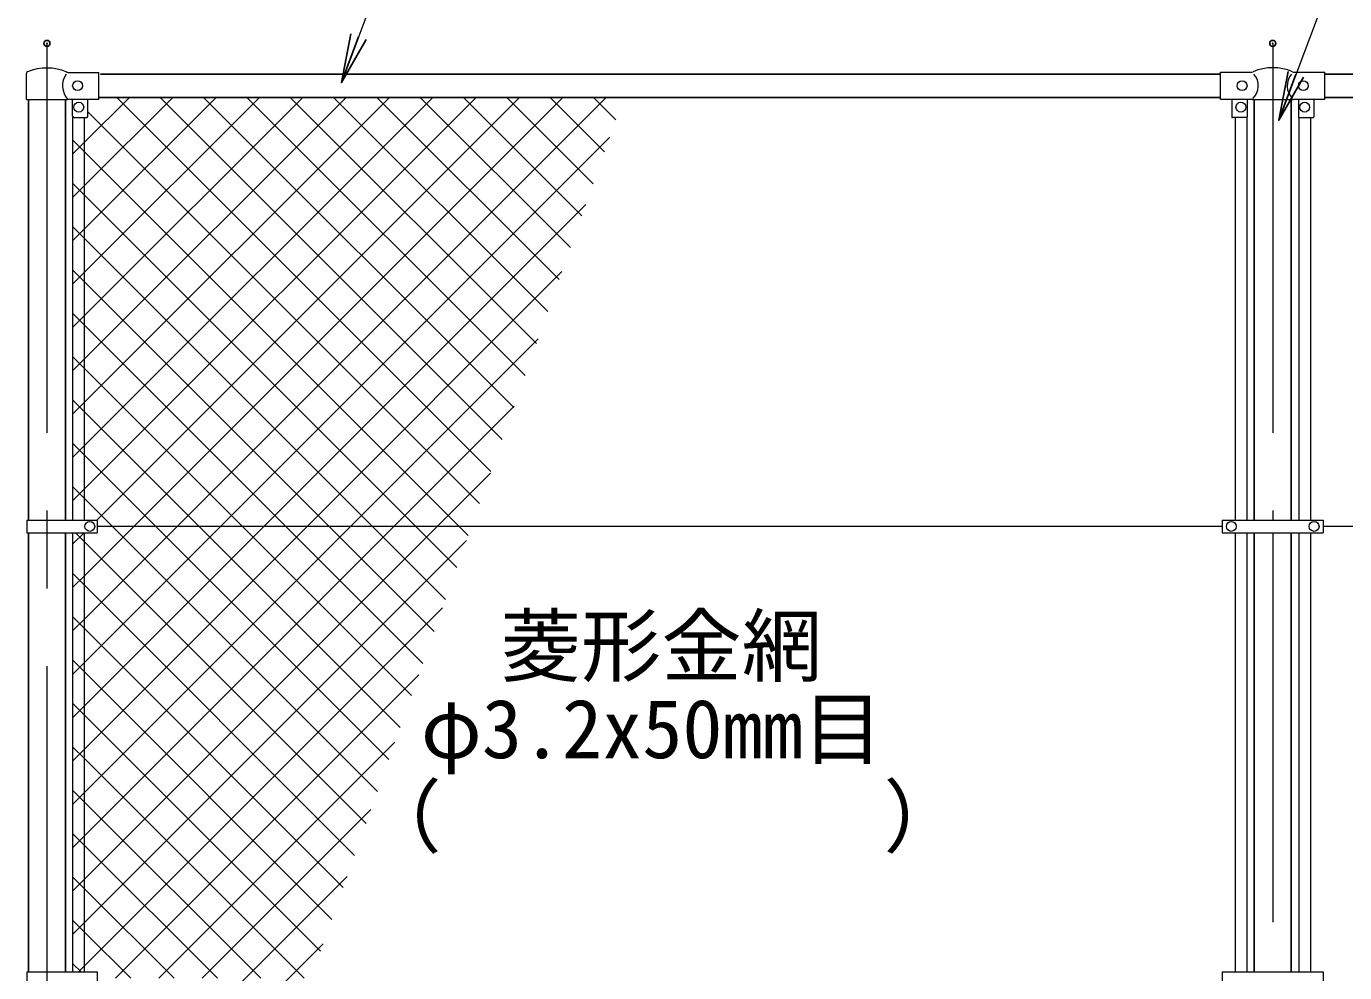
# Model space of a CAD drawing. Units: millimetres, scale not verified. Extents: x -8399 to 8401, y -5940 to 5940.
# Drawn here: x -6427 to -4276, y 2439 to 3982 of the extents above; entities that cross this region are included whole.
import ezdxf
from ezdxf.enums import TextEntityAlignment as Align

# ---------------------------------------------------------------- set-up
doc = ezdxf.new("R2010")
doc.units = ezdxf.units.MM
doc.header["$LTSCALE"] = 20
doc.header["$PDMODE"] = 32
doc.header["$PDSIZE"] = 10
doc.linetypes.add('USER1', pattern=[50.8, 31.75, -6.35, 6.35, -6.35])
for name, color, linetype, lineweight in [('0-1_D-STR1', 1, 'Continuous', 25), ('0-4_D-BMK', 2, 'USER1', 13), ('0-8_D-STR3', 3, 'Continuous', 13), ('0-9_D-STR-TXT', 7, 'Continuous', 13), ('0-D_D-STR2', 7, 'Continuous', 13)]:
    doc.layers.add(name, color=color, linetype=linetype, lineweight=lineweight)
doc.layers.add('0-6_0', color=7, linetype='Continuous')
doc.layers.add('0-7_Defpoints', color=8, linetype='Continuous')
doc.styles.add('ＭＳ ゴシック', font='')
doc.styles.get('ＭＳ ゴシック').set_extended_font_data('MS Gothic')

# ---------------------------------------------------------------- blocks, each defined once
blk = doc.blocks.new('_Open')
at = {"layer": '0-6_0'}
blk.add_line((-20, 3.333), (0, 0), dxfattribs=at)
blk.add_lwpolyline([(-20, -3.333), (0, 0), (-20, 0)], dxfattribs=at)

msp = doc.modelspace()

# ---------------------------------------------------------------- linework, layer by layer
at = {"layer": '0-1_D-STR1'}
for p, q in [((-6305.92, 3904.46), (-4478.42, 3904.46)), ((-4308.42, 3904.46), (-3393.42, 3904.46)), ((-6423.67, 3176.96), (-6423.67, 3863.26)), ((-6363.17, 3176.96), (-6363.17, 3863.26)), ((-6308.42, 3866.36), (-4478.42, 3866.36)), ((-4423.67, 3176.76), (-4423.67, 3862.96)), ((-4363.17, 3176.76), (-4363.17, 3862.96)), ((-4308.42, 3866.36), (-3393.42, 3866.36)), ((-6423.67, 2439.96), (-6423.67, 3155.96)), ((-6363.17, 2439.96), (-6363.17, 3155.96)), ((-4423.67, 2439.76), (-4423.67, 3156.16)), ((-4363.17, 2439.76), (-4363.17, 3156.16))]:
    msp.add_line(p, q, dxfattribs=at)
at = {"layer": '0-4_D-BMK'}
for p, q in [((-6393.42, 3954.46), (-6393.42, -2805.54)), ((-4393.42, 3954.46), (-4393.42, 3176.76)), ((-6393.42, 3180.99), (-6393.42, 3140.21)), ((-4393.42, 3156.16), (-4393.42, -2805.54)), ((-6393.42, 2443.99), (-6393.42, 2403.21))]:
    msp.add_line(p, q, dxfattribs=at)
at = {"layer": '0-7_Defpoints'}
for p in [(-6393.42, 3954.46), (-4393.42, 3954.46)]:
    msp.add_point(p, dxfattribs=at)
at = {"layer": '0-8_D-STR3'}
for p, q in [((-6426.92, 3863.26), (-6426.92, 3905.34)), ((-6358.45, 3907.16), (-6308.42, 3907.16)), ((-6308.42, 3863.76), (-6308.42, 3907.16)), ((-4478.42, 3907.46), (-4429.2, 3907.46)), ((-4478.42, 3863.46), (-4478.42, 3907.46)), ((-4357.65, 3907.46), (-4308.42, 3907.46)), ((-4308.42, 3863.46), (-4308.42, 3907.46)), ((-6426.92, 3863.26), (-6359.92, 3863.26)), ((-6359.92, 3863.26), (-6358.42, 3863.76)), ((-6358.42, 3863.76), (-6308.42, 3863.76)), ((-6351.42, 3835.76), (-6351.42, 3863.76)), ((-6326.42, 3835.76), (-6326.42, 3863.76)), ((-4478.42, 3863.46), (-4428.22, 3863.46)), ((-4460.42, 3863.46), (-4460.42, 3834.46)), ((-4435.42, 3863.46), (-4435.42, 3834.46)), ((-4427.22, 3862.96), (-4428.22, 3863.46)), ((-4427.22, 3862.96), (-4359.62, 3862.96)), ((-4359.62, 3862.96), (-4358.62, 3863.46)), ((-4358.62, 3863.46), (-4308.42, 3863.46)), ((-4351.42, 3863.46), (-4351.42, 3834.46)), ((-4326.42, 3863.46), (-4326.42, 3834.46)), ((-6350.92, 3176.96), (-6350.92, 3834.43)), ((-6349.42, 3833.76), (-6328.42, 3833.76)), ((-6331.92, 3176.96), (-6331.92, 3833.76)), ((-4436.42, 3833.46), (-4459.42, 3833.46)), ((-4454.92, 3833.46), (-4454.92, 3176.76)), ((-4435.92, 3833.59), (-4435.92, 3176.76)), ((-4350.92, 3833.59), (-4350.92, 3176.76)), ((-4350.42, 3833.46), (-4327.42, 3833.46)), ((-4331.92, 3833.46), (-4331.92, 3176.76)), ((-6426.22, 3176.96), (-6426.22, 3155.96)), ((-6426.22, 3176.96), (-6311.42, 3176.96)), ((-6311.42, 3176.96), (-6311.42, 3155.96)), ((-4475.92, 3166.46), (-6311.42, 3166.46)), ((-4475.92, 3176.76), (-4310.92, 3176.76)), ((-4475.92, 3176.76), (-4475.92, 3156.16)), ((-4310.92, 3176.76), (-4310.92, 3156.16)), ((-3393.42, 3166.46), (-4310.92, 3166.46)), ((-6426.22, 3155.96), (-6311.42, 3155.96)), ((-6350.92, 2439.96), (-6350.92, 3155.96)), ((-6331.92, 2439.96), (-6331.92, 3155.96)), ((-4475.92, 3156.16), (-4310.92, 3156.16)), ((-4454.92, 3156.16), (-4454.92, 2439.76)), ((-4435.92, 3156.16), (-4435.92, 2439.76)), ((-4350.92, 3156.16), (-4350.92, 2439.76)), ((-4331.92, 3156.16), (-4331.92, 2439.76)), ((-6426.22, 2439.96), (-6426.22, 2418.96)), ((-6426.22, 2439.96), (-6311.42, 2439.96)), ((-6311.42, 2439.96), (-6311.42, 2418.96)), ((-4475.92, 2439.76), (-4310.92, 2439.76)), ((-4475.92, 2439.76), (-4475.92, 2419.16)), ((-4310.92, 2439.76), (-4310.92, 2419.16))]:
    msp.add_line(p, q, dxfattribs=at)
for centre in [(-6343.42, 3885.46), (-4443.42, 3885.46), (-4343.42, 3885.46), (-6341.42, 3850.46), (-4445.42, 3850.46), (-4341.42, 3850.46), (-6323.42, 3166.46), (-4460.92, 3166.46), (-4325.92, 3166.46)]:
    msp.add_circle(centre, 8, dxfattribs=at)
for centre, radius, start, end in [((-4393.42, 3832), 82.82, 67.15338, 112.84662), ((-6423.92, 3905.34), 3, 116.57497, 180), ((-6393.46, 3831.42), 82.93, 67.08235, 112.54718), ((-6334.32, 3885.46), 33.56, 145.68676, 221.15827), ((-6358.45, 3913.16), 6, 242.98608, 270), ((-4429.2, 3915.46), 8, 270, 296.9114), ((-4445.81, 3885.46), 28.8, 314.1684, 41.01552), ((-4341.04, 3885.46), 28.8, 138.98448, 225.8316), ((-4357.65, 3915.46), 8, 243.0886, 270), ((-6349.42, 3835.76), 2, 180, 270), ((-6328.42, 3835.76), 2, 270, 0), ((-4459.42, 3834.46), 1, 180, 270), ((-4436.42, 3834.46), 1, 270, 0), ((-4350.42, 3834.46), 1, 180, 270), ((-4327.42, 3834.46), 1, 270, 0)]:
    msp.add_arc(centre, radius, start, end, dxfattribs=at)
at = {"layer": '0-9_D-STR-TXT'}
for points in [[(-4726.72, 4158.48), (-5812.5, 4158.48), (-5912.16, 3892.41)], [(-3190.85, 4158.48), (-4260.21, 4158.48), (-4382.89, 3830.99)]]:
    msp.add_lwpolyline(points, dxfattribs=at)
at = {"layer": '0-D_D-STR2'}
for p, q in [((-6331.92, 3793.29), (-6258.86, 3866.36)), ((-6331.92, 3722.58), (-6188.15, 3866.36)), ((-6331.92, 3651.87), (-6117.44, 3866.36)), ((-6331.92, 3581.16), (-6046.73, 3866.36)), ((-6331.92, 3510.45), (-5976.02, 3866.36)), ((-6331.92, 3439.74), (-5905.31, 3866.36)), ((-6331.92, 3369.03), (-5834.6, 3866.36)), ((-6331.92, 3298.32), (-5763.89, 3866.36)), ((-6331.92, 3227.61), (-5693.17, 3866.36)), ((-6311.86, 3176.96), (-5622.46, 3866.36)), ((-5668.92, 3256.04), (-6279.23, 3866.36)), ((-6251.65, 3166.46), (-5551.75, 3866.36)), ((-5650.38, 3308.22), (-6208.52, 3866.36)), ((-6180.94, 3166.46), (-5481.04, 3866.36)), ((-5631.85, 3360.4), (-6137.81, 3866.36)), ((-5613.32, 3412.57), (-6067.1, 3866.36)), ((-5594.79, 3464.75), (-5996.39, 3866.36)), ((-5576.25, 3516.93), (-5925.68, 3866.36)), ((-5557.72, 3569.11), (-5854.97, 3866.36)), ((-5539.19, 3621.29), (-5784.26, 3866.36)), ((-5520.66, 3673.47), (-5713.55, 3866.36)), ((-5502.13, 3725.65), (-5642.84, 3866.36)), ((-5483.59, 3777.82), (-5572.13, 3866.36)), ((-5465.06, 3830), (-5501.42, 3866.36)), ((-5687.45, 3203.86), (-6326.42, 3842.84)), ((-6331.92, 3777.62), (-6350.92, 3796.62)), ((-6350.92, 3774.29), (-6331.92, 3793.29)), ((-6110.23, 3166.46), (-5475.18, 3801.51)), ((-5720.75, 3166.46), (-6331.92, 3777.62)), ((-6331.92, 3706.91), (-6350.92, 3725.91)), ((-6350.92, 3703.58), (-6331.92, 3722.58)), ((-5791.47, 3166.46), (-6331.92, 3706.91)), ((-6039.52, 3166.46), (-5514.13, 3691.85)), ((-6331.92, 3636.2), (-6350.92, 3655.2)), ((-6350.92, 3632.87), (-6331.92, 3651.87)), ((-5862.18, 3166.46), (-6331.92, 3636.2)), ((-6331.92, 3565.49), (-6350.92, 3584.49)), ((-6350.92, 3562.16), (-6331.92, 3581.16)), ((-5968.81, 3166.46), (-5553.08, 3582.19)), ((-5932.89, 3166.46), (-6331.92, 3565.49)), ((-6331.92, 3494.78), (-6350.92, 3513.78)), ((-6350.92, 3491.45), (-6331.92, 3510.45)), ((-6003.6, 3166.46), (-6331.92, 3494.78)), ((-5898.1, 3166.46), (-5592.02, 3472.53)), ((-6331.92, 3424.07), (-6350.92, 3443.07)), ((-6350.92, 3420.74), (-6331.92, 3439.74)), ((-6074.31, 3166.46), (-6331.92, 3424.07)), ((-6331.92, 3353.36), (-6350.92, 3372.36)), ((-6350.92, 3350.03), (-6331.92, 3369.03)), ((-5827.39, 3166.46), (-5630.97, 3362.88)), ((-6145.02, 3166.46), (-6331.92, 3353.36)), ((-6331.92, 3282.65), (-6350.92, 3301.65)), ((-6350.92, 3279.32), (-6331.92, 3298.32)), ((-6215.73, 3166.46), (-6331.92, 3282.65)), ((-5756.68, 3166.46), (-5669.92, 3253.22)), ((-6331.92, 3211.94), (-6350.92, 3230.94)), ((-6350.92, 3208.61), (-6331.92, 3227.61)), ((-6286.44, 3166.46), (-6331.92, 3211.94)), ((-6331.92, 3086.19), (-6251.65, 3166.46)), ((-6331.92, 3015.48), (-6180.94, 3166.46)), ((-6331.92, 2944.77), (-6110.23, 3166.46)), ((-6331.92, 2874.05), (-6039.52, 3166.46)), ((-6331.92, 2803.34), (-5968.81, 3166.46)), ((-6331.92, 2732.63), (-5898.1, 3166.46)), ((-6331.92, 2661.92), (-5827.39, 3166.46)), ((-6331.92, 2591.21), (-5756.68, 3166.46)), ((-5854.24, 2734.25), (-6286.44, 3166.46)), ((-5835.71, 2786.43), (-6215.73, 3166.46)), ((-5817.17, 2838.61), (-6145.02, 3166.46)), ((-5798.64, 2890.79), (-6074.31, 3166.46)), ((-5780.11, 2942.97), (-6003.6, 3166.46)), ((-5761.58, 2995.15), (-5932.89, 3166.46)), ((-5743.04, 3047.33), (-5862.18, 3166.46)), ((-5724.51, 3099.5), (-5791.47, 3166.46)), ((-5705.98, 3151.68), (-5720.75, 3166.46)), ((-6350.92, 3137.9), (-6332.86, 3155.96)), ((-6331.92, 3070.52), (-6350.92, 3089.52)), ((-6350.92, 3067.19), (-6331.92, 3086.19)), ((-5891.3, 2629.9), (-6331.92, 3070.52)), ((-6331.92, 2999.81), (-6350.92, 3018.81)), ((-6350.92, 2996.48), (-6331.92, 3015.48)), ((-5909.83, 2577.72), (-6331.92, 2999.81)), ((-6331.92, 2929.1), (-6350.92, 2948.1)), ((-6350.92, 2925.77), (-6331.92, 2944.77)), ((-5928.37, 2525.54), (-6331.92, 2929.1)), ((-6281.55, 2429.46), (-5786.76, 2924.24)), ((-6331.92, 2858.39), (-6350.92, 2877.39)), ((-6350.92, 2855.05), (-6331.92, 2874.05)), ((-5946.9, 2473.36), (-6331.92, 2858.39)), ((-6331.92, 2787.68), (-6350.92, 2806.68)), ((-6350.92, 2784.34), (-6331.92, 2803.34)), ((-6210.84, 2429.46), (-5825.71, 2814.59)), ((-5973.7, 2429.46), (-6331.92, 2787.68)), ((-6331.92, 2716.96), (-6350.92, 2735.96)), ((-6350.92, 2713.63), (-6331.92, 2732.63)), ((-6044.41, 2429.46), (-6331.92, 2716.96)), ((-6140.13, 2429.46), (-5864.65, 2704.93)), ((-6331.92, 2646.25), (-6350.92, 2665.25)), ((-6350.92, 2642.92), (-6331.92, 2661.92)), ((-6115.13, 2429.46), (-6331.92, 2646.25)), ((-6331.92, 2575.54), (-6350.92, 2594.54)), ((-6350.92, 2572.21), (-6331.92, 2591.21)), ((-6185.84, 2429.46), (-6331.92, 2575.54)), ((-6331.92, 2504.83), (-6350.92, 2523.83)), ((-6256.55, 2429.46), (-6331.92, 2504.83)), ((-6337.76, 2439.96), (-6350.92, 2453.12))]:
    msp.add_line(p, q, dxfattribs=at)
for points in [[(-6350.92, 2501.5), (-6331.92, 2520.5), (-5708.86, 3143.56)], [(-5872.77, 2682.08), (-6331.92, 3141.23), (-6346.65, 3155.96)], [(-6341.76, 2439.96), (-6331.92, 2449.79), (-5747.81, 3033.9)], [(-6291.96, 2206.91), (-6069.41, 2429.46), (-5903.6, 2595.27)], [(-6350.92, 2077.24), (-6268.62, 2159.54), (-6265.84, 2162.32), (-6249.1, 2179.06), (-5998.7, 2429.46), (-5942.55, 2485.61)]]:
    msp.add_lwpolyline(points, dxfattribs=at)

# ---------------------------------------------------------------- block references
at = {"layer": '0-9_D-STR-TXT', "xscale": 4, "yscale": 4, "rotation": 249.46512}
for p in [(-5912.86, 3890.54), (-4383.59, 3829.12)]:
    msp.add_blockref('_Open', p, dxfattribs=at)

# ---------------------------------------------------------------- texts
at = {"layer": '0-9_D-STR-TXT', "style": 'ＭＳ ゴシック'}
for s, p in [('菱形金網', (-5653.32, 2894.75)), ('φ3.2x50mm目', (-5783.27, 2759.57)), ('（\u3000\u3000   \u3000\u3000）', (-5880.73, 2616.27))]:
    msp.add_text(s, height=96.19, dxfattribs=at).set_placement(p, align=Align.BOTTOM_LEFT)

doc.saveas('drawing.dxf')
